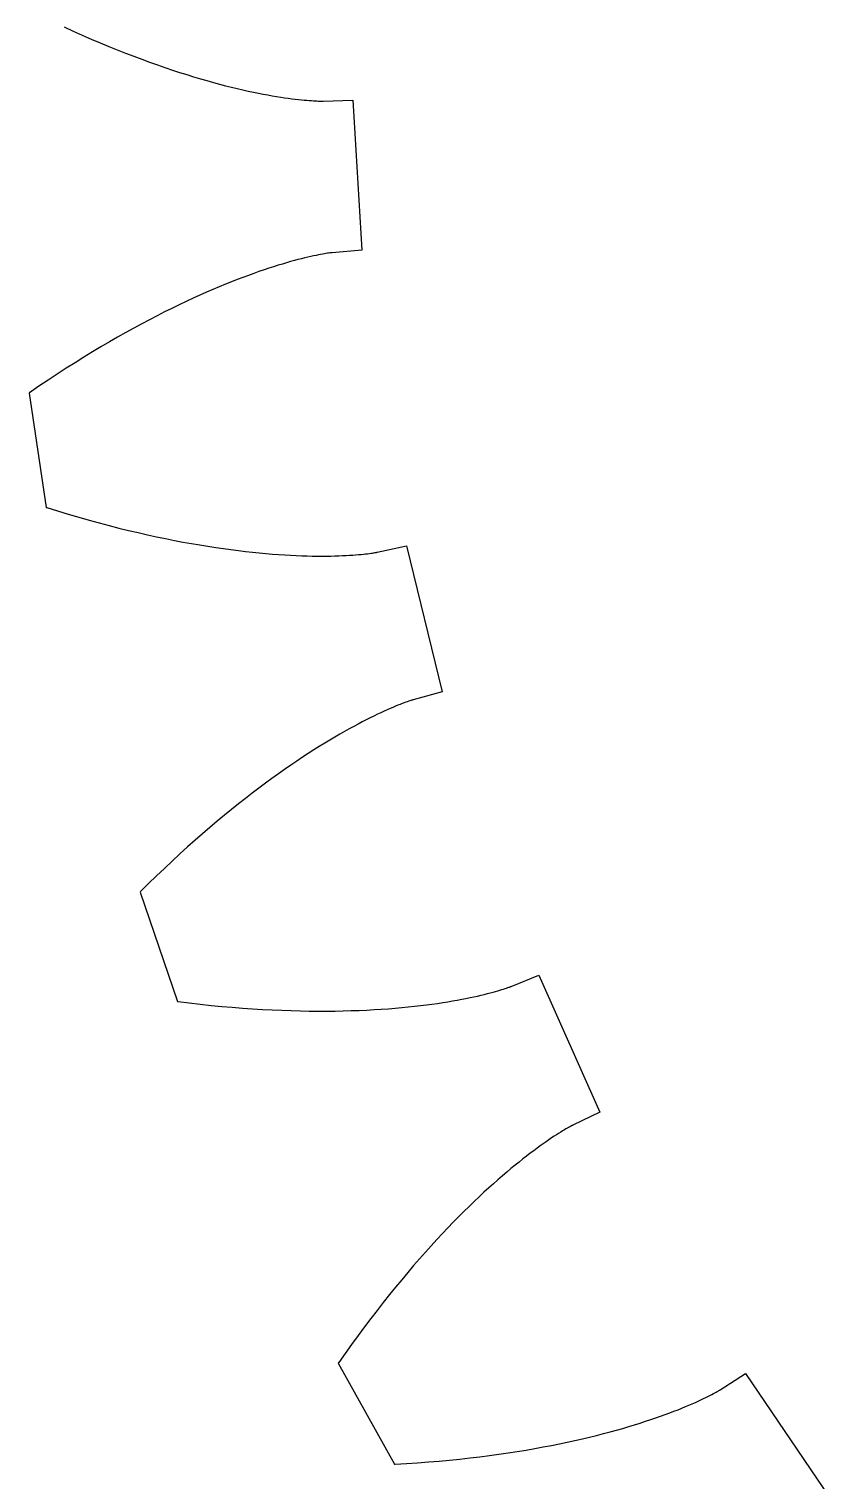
# Model space of a CAD drawing. Header units: metres. Extents: x -37 to 37, y -37 to 36.9.
# Drawn here: x -36.69 to -26.29, y -18.89 to -0.05 of the extents above; entities that cross this region are included whole.
import ezdxf

# ---------------------------------------------------------------- set-up
doc = ezdxf.new("R2010")
doc.units = ezdxf.units.M
doc.layers.add('1', color=7, linetype='Continuous')

msp = doc.modelspace()

# ---------------------------------------------------------------- linework, layer by layer
at = {"layer": '1'}
for p, q in [((-36.236675, -0.018584), (-36.117062, -0.073202)), ((-36.117062, -0.073202), (-35.999264, -0.125755)), ((-35.999264, -0.125755), (-35.883308, -0.176277)), ((-35.883308, -0.176277), (-35.769218, -0.224804)), ((-35.769218, -0.224804), (-35.657024, -0.271374)), ((-35.657024, -0.271374), (-35.546749, -0.316024)), ((-35.546749, -0.316024), (-35.438423, -0.358789)), ((-35.438423, -0.358789), (-35.332058, -0.399709)), ((-35.332058, -0.399709), (-35.227692, -0.43882)), ((-35.227692, -0.43882), (-35.125336, -0.47616)), ((-35.125336, -0.47616), (-35.025021, -0.511767)), ((-35.025021, -0.511767), (-34.926762, -0.545681)), ((-34.926762, -0.545681), (-34.830593, -0.57794)), ((-34.830593, -0.57794), (-34.736523, -0.608582)), ((-34.736523, -0.608582), (-34.644581, -0.637648)), ((-34.644581, -0.637648), (-34.554779, -0.665176)), ((-34.554779, -0.665176), (-34.467144, -0.691206)), ((-34.467144, -0.691206), (-34.381691, -0.715778)), ((-34.381691, -0.715778), (-34.298439, -0.738933)), ((-34.298439, -0.738933), (-34.217407, -0.76071)), ((-34.217407, -0.76071), (-34.138618, -0.781151)), ((-34.138618, -0.781151), (-34.06208, -0.800295)), ((-34.06208, -0.800295), (-33.987812, -0.818184)), ((-33.987812, -0.818184), (-33.915829, -0.834859)), ((-33.915829, -0.834859), (-33.846153, -0.850362)), ((-33.846153, -0.850362), (-33.77879, -0.864733)), ((-33.77879, -0.864733), (-33.713757, -0.878015)), ((-33.713757, -0.878015), (-33.651073, -0.890249)), ((-33.651073, -0.890249), (-33.590744, -0.901478)), ((-33.590744, -0.901478), (-33.532787, -0.911743)), ((-33.532787, -0.911743), (-33.477215, -0.921086)), ((-33.477215, -0.921086), (-33.424034, -0.929551)), ((-33.424034, -0.929551), (-33.373257, -0.937179)), ((-33.373257, -0.937179), (-33.324898, -0.944013)), ((-33.324898, -0.944013), (-33.278961, -0.950096)), ((-33.278961, -0.950096), (-33.235462, -0.955472)), ((-33.235462, -0.955472), (-33.194401, -0.960182)), ((-33.194401, -0.960182), (-33.155796, -0.964269)), ((-33.155796, -0.964269), (-33.119648, -0.967779)), ((-33.119648, -0.967779), (-33.085968, -0.970752)), ((-33.085968, -0.970752), (-33.054756, -0.973233)), ((-33.054756, -0.973233), (-33.026028, -0.975265)), ((-33.026028, -0.975265), (-32.999779, -0.976891)), ((-32.999779, -0.976891), (-32.976021, -0.978156)), ((-32.976021, -0.978156), (-32.95475, -0.979102)), ((-32.95475, -0.979102), (-32.935974, -0.979773)), ((-32.935974, -0.979773), (-32.919701, -0.980212)), ((-32.919701, -0.980212), (-32.905926, -0.980465)), ((-32.905926, -0.980465), (-32.894657, -0.980573)), ((-32.894657, -0.980573), (-32.885891, -0.980581)), ((-32.885891, -0.980581), (-32.879631, -0.980533)), ((-32.879631, -0.980533), (-32.874622, -0.980442)), ((-32.874622, -0.980442), (-32.485554, -0.968839)), ((-32.485554, -0.968839), (-32.369164, -2.913292)), ((-33.071915, -3.006446), (-33.112122, -3.016021)), ((-33.034073, -2.997782), (-33.071915, -3.006446)), ((-32.998604, -2.989986), (-33.034073, -2.997782)), ((-32.965519, -2.983016), (-32.998604, -2.989986)), ((-32.934826, -2.97683), (-32.965519, -2.983016)), ((-32.906544, -2.971385), (-32.934826, -2.97683)), ((-32.880676, -2.966639), (-32.906544, -2.971385)), ((-32.857235, -2.962549), (-32.880676, -2.966639)), ((-32.836231, -2.959073), (-32.857235, -2.962549)), ((-32.817673, -2.956167), (-32.836231, -2.959073)), ((-32.801567, -2.953789), (-32.817673, -2.956167)), ((-32.787922, -2.951895), (-32.801567, -2.953789)), ((-32.776745, -2.950444), (-32.787922, -2.951895)), ((-32.768044, -2.94939), (-32.776745, -2.950444)), ((-32.761818, -2.948691), (-32.768044, -2.94939)), ((-32.756836, -2.948184), (-32.761818, -2.948691)), ((-32.369164, -2.913292), (-32.756836, -2.948184)), ((-33.70591, -3.193229), (-33.773239, -3.216933)), ((-33.640747, -3.170925), (-33.70591, -3.193229)), ((-33.577759, -3.14998), (-33.640747, -3.170925)), ((-33.516983, -3.130356), (-33.577759, -3.14998)), ((-33.458427, -3.112011), (-33.516983, -3.130356)), ((-33.402107, -3.094906), (-33.458427, -3.112011)), ((-33.348045, -3.078999), (-33.402107, -3.094906)), ((-33.296253, -3.064251), (-33.348045, -3.078999)), ((-33.24675, -3.050621), (-33.296253, -3.064251)), ((-33.199551, -3.038066), (-33.24675, -3.050621)), ((-33.154667, -3.026546), (-33.199551, -3.038066)), ((-33.112122, -3.016021), (-33.154667, -3.026546)), ((-34.221569, -3.390736), (-34.303482, -3.425327)), ((-34.141678, -3.357816), (-34.221569, -3.390736)), ((-34.063824, -3.326528), (-34.141678, -3.357816)), ((-33.988033, -3.296834), (-34.063824, -3.326528)), ((-33.914326, -3.268697), (-33.988033, -3.296834)), ((-33.84272, -3.242076), (-33.914326, -3.268697)), ((-33.773239, -3.216933), (-33.84272, -3.242076)), ((-34.561081, -3.539495), (-34.650826, -3.58114)), ((-34.473263, -3.499669), (-34.561081, -3.539495)), ((-34.38739, -3.461625), (-34.473263, -3.499669)), ((-34.303482, -3.425327), (-34.38739, -3.461625)), ((-35.028492, -3.766637), (-35.127449, -3.817919)), ((-34.93132, -3.717354), (-35.028492, -3.766637)), ((-34.835972, -3.670033), (-34.93132, -3.717354)), ((-34.742462, -3.624641), (-34.835972, -3.670033)), ((-34.650826, -3.58114), (-34.742462, -3.624641)), ((-35.330627, -3.926617), (-35.434788, -3.984102)), ((-35.228172, -3.871234), (-35.330627, -3.926617)), ((-35.127449, -3.817919), (-35.228172, -3.871234)), ((-35.648109, -4.105514), (-35.75721, -4.169508)), ((-35.540623, -4.043723), (-35.648109, -4.105514)), ((-35.434788, -3.984102), (-35.540623, -4.043723)), ((-35.980141, -4.304234), (-36.093914, -4.375032)), ((-35.867901, -4.235737), (-35.980141, -4.304234)), ((-35.75721, -4.169508), (-35.867901, -4.235737)), ((-36.209175, -4.448161), (-36.325897, -4.523654)), ((-36.093914, -4.375032), (-36.209175, -4.448161)), ((-36.563595, -4.681853), (-36.684498, -4.764619)), ((-36.44405, -4.601541), (-36.563595, -4.681853)), ((-36.325897, -4.523654), (-36.44405, -4.601541)), ((-36.684498, -4.764619), (-36.691322, -4.769377)), ((-36.691322, -4.769377), (-36.467682, -6.253659)), ((-36.467682, -6.253659), (-36.459759, -6.256195)), ((-36.459759, -6.256195), (-36.319836, -6.299661)), ((-36.319836, -6.299661), (-36.181931, -6.341183)), ((-36.181931, -6.341183), (-36.046078, -6.380798)), ((-36.046078, -6.380798), (-35.912292, -6.418546)), ((-35.912292, -6.418546), (-35.780598, -6.454466)), ((-35.780598, -6.454466), (-35.65102, -6.488598)), ((-35.65102, -6.488598), (-35.523575, -6.520981)), ((-35.523575, -6.520981), (-35.398285, -6.551655)), ((-35.398285, -6.551655), (-35.275173, -6.58066)), ((-35.275173, -6.58066), (-35.154251, -6.608037)), ((-35.154251, -6.608037), (-35.035545, -6.633825)), ((-35.035545, -6.633825), (-34.919071, -6.658067)), ((-34.919071, -6.658067), (-34.804848, -6.680802)), ((-34.804848, -6.680802), (-34.692886, -6.702072)), ((-34.692886, -6.702072), (-34.58321, -6.721919)), ((-34.58321, -6.721919), (-34.475834, -6.740383)), ((-34.475834, -6.740383), (-34.370773, -6.757506)), ((-34.370773, -6.757506), (-34.26804, -6.77333)), ((-34.26804, -6.77333), (-34.167656, -6.787899)), ((-32.171249, -6.83468), (-31.790504, -6.753793)), ((-31.790504, -6.753793), (-31.328789, -8.646215)), ((-34.167656, -6.787899), (-34.069626, -6.801251)), ((-34.069626, -6.801251), (-33.973972, -6.813433)), ((-33.973972, -6.813433), (-33.880699, -6.824484)), ((-33.880699, -6.824484), (-33.789822, -6.834448)), ((-33.789822, -6.834448), (-33.701355, -6.843367)), ((-33.701355, -6.843367), (-33.615307, -6.851285)), ((-33.615307, -6.851285), (-33.531689, -6.858243)), ((-33.531689, -6.858243), (-33.450516, -6.864286)), ((-33.450516, -6.864286), (-33.371788, -6.869457)), ((-33.371788, -6.869457), (-33.295521, -6.873797)), ((-33.295521, -6.873797), (-33.221718, -6.877352)), ((-33.221718, -6.877352), (-33.150391, -6.880164)), ((-33.150391, -6.880164), (-33.081547, -6.882277)), ((-33.081547, -6.882277), (-33.015186, -6.883733)), ((-33.015186, -6.883733), (-32.951328, -6.884578)), ((-32.951328, -6.884578), (-32.889961, -6.884854)), ((-32.889961, -6.884854), (-32.831104, -6.884605)), ((-32.831104, -6.884605), (-32.774754, -6.883875)), ((-32.774754, -6.883875), (-32.720917, -6.882708)), ((-32.720917, -6.882708), (-32.669594, -6.881147)), ((-32.669594, -6.881147), (-32.620792, -6.879237)), ((-32.620792, -6.879237), (-32.574509, -6.87702)), ((-32.574509, -6.87702), (-32.530746, -6.874542)), ((-32.530746, -6.874542), (-32.489506, -6.871844)), ((-32.489506, -6.871844), (-32.45079, -6.868973)), ((-32.45079, -6.868973), (-32.4146, -6.865972)), ((-32.4146, -6.865972), (-32.380928, -6.862883)), ((-32.380928, -6.862883), (-32.349773, -6.859751)), ((-32.349773, -6.859751), (-32.321144, -6.856621)), ((-32.321144, -6.856621), (-32.295029, -6.853534)), ((-32.295029, -6.853534), (-32.271423, -6.850536)), ((-32.271423, -6.850536), (-32.250328, -6.847669)), ((-32.250328, -6.847669), (-32.231735, -6.844976)), ((-32.231735, -6.844976), (-32.215641, -6.842504)), ((-32.215641, -6.842504), (-32.202045, -6.840292)), ((-32.202045, -6.840292), (-32.190937, -6.838387)), ((-32.190937, -6.838387), (-32.182312, -6.83683)), ((-32.182312, -6.83683), (-32.176159, -6.835664)), ((-32.176159, -6.835664), (-32.171249, -6.83468)), ((-31.328789, -8.646215), (-31.704002, -8.749768)), ((-31.967928, -8.848072), (-32.003616, -8.863355)), ((-31.93442, -8.834068), (-31.967928, -8.848072)), ((-31.903111, -8.821302), (-31.93442, -8.834068)), ((-31.874016, -8.809735), (-31.903111, -8.821302)), ((-31.84716, -8.799328), (-31.874016, -8.809735)), ((-31.822557, -8.79004), (-31.84716, -8.799328)), ((-31.800224, -8.78183), (-31.822557, -8.79004)), ((-31.780176, -8.774659), (-31.800224, -8.78183)), ((-31.762434, -8.768486), (-31.780176, -8.774659)), ((-31.747011, -8.76327), (-31.762434, -8.768486)), ((-31.733925, -8.75897), (-31.747011, -8.76327)), ((-31.723186, -8.755547), (-31.733925, -8.75897)), ((-31.714811, -8.752955), (-31.723186, -8.755547)), ((-31.708815, -8.751157), (-31.714811, -8.752955)), ((-31.704002, -8.749768), (-31.708815, -8.751157)), ((-32.365067, -9.036237), (-32.419407, -9.064742)), ((-32.312706, -9.00935), (-32.365067, -9.036237)), ((-32.262352, -8.984046), (-32.312706, -9.00935)), ((-32.214024, -8.960287), (-32.262352, -8.984046)), ((-32.167751, -8.938036), (-32.214024, -8.960287)), ((-32.123554, -8.917256), (-32.167751, -8.938036)), ((-32.081448, -8.897907), (-32.123554, -8.917256)), ((-32.041466, -8.879953), (-32.081448, -8.897907)), ((-32.003616, -8.863355), (-32.041466, -8.879953)), ((-32.656086, -9.195684), (-32.719959, -9.232829)), ((-32.59407, -9.160339), (-32.656086, -9.195684)), ((-32.533936, -9.126759), (-32.59407, -9.160339)), ((-32.4757, -9.094903), (-32.533936, -9.126759)), ((-32.419407, -9.064742), (-32.4757, -9.094903)), ((-32.993446, -9.40009), (-33.066177, -9.446747)), ((-32.922428, -9.355404), (-32.993446, -9.40009)), ((-32.853157, -9.312654), (-32.922428, -9.355404)), ((-32.78566, -9.271809), (-32.853157, -9.312654)), ((-32.719959, -9.232829), (-32.78566, -9.271809)), ((-33.294376, -9.598871), (-33.373669, -9.653737)), ((-33.216671, -9.546105), (-33.294376, -9.598871)), ((-33.140594, -9.495408), (-33.216671, -9.546105)), ((-33.066177, -9.446747), (-33.140594, -9.495408)), ((-33.53693, -9.769901), (-33.620834, -9.831262)), ((-33.454536, -9.710738), (-33.53693, -9.769901)), ((-33.373669, -9.653737), (-33.454536, -9.710738)), ((-33.793011, -9.960689), (-33.881222, -10.028816)), ((-33.706203, -9.894847), (-33.793011, -9.960689)), ((-33.620834, -9.831262), (-33.706203, -9.894847)), ((-34.061722, -10.172046), (-34.153946, -10.247206)), ((-33.970806, -10.099258), (-34.061722, -10.172046)), ((-33.881222, -10.028816), (-33.970806, -10.099258)), ((-34.247437, -10.324767), (-34.342159, -10.404757)), ((-34.153946, -10.247206), (-34.247437, -10.324767)), ((-34.438084, -10.487203), (-34.535168, -10.572132)), ((-34.342159, -10.404757), (-34.438084, -10.487203)), ((-34.633377, -10.659571), (-34.732677, -10.749545)), ((-34.535168, -10.572132), (-34.633377, -10.659571)), ((-34.833031, -10.84208), (-34.934399, -10.937201)), ((-34.732677, -10.749545), (-34.833031, -10.84208)), ((-35.036743, -11.034933), (-35.140026, -11.1353)), ((-34.934399, -10.937201), (-35.036743, -11.034933)), ((-35.244209, -11.238325), (-35.250072, -11.244224)), ((-35.250072, -11.244224), (-34.764999, -12.664721)), ((-35.140026, -11.1353), (-35.244209, -11.238325)), ((-30.433865, -12.469247), (-30.073683, -12.321674)), ((-30.073683, -12.321674), (-29.281479, -14.101241)), ((-31.018888, -12.625412), (-30.966124, -12.61465)), ((-30.966124, -12.61465), (-30.915905, -12.603951)), ((-30.915905, -12.603951), (-30.868229, -12.593356)), ((-30.868229, -12.593356), (-30.823084, -12.582911)), ((-30.823084, -12.582911), (-30.78047, -12.572659)), ((-30.78047, -12.572659), (-30.740374, -12.562641)), ((-30.740374, -12.562641), (-30.702793, -12.552903)), ((-30.702793, -12.552903), (-30.667717, -12.543488)), ((-30.667717, -12.543488), (-30.635139, -12.534436)), ((-30.635139, -12.534436), (-30.605047, -12.525792)), ((-30.605047, -12.525792), (-30.577435, -12.5176)), ((-30.577435, -12.5176), (-30.55229, -12.5099)), ((-30.55229, -12.5099), (-30.5296, -12.502735)), ((-30.5296, -12.502735), (-30.509354, -12.496146)), ((-30.509354, -12.496146), (-30.491541, -12.490178)), ((-30.491541, -12.490178), (-30.476149, -12.484871)), ((-30.476149, -12.484871), (-30.463165, -12.480268)), ((-30.463165, -12.480268), (-30.452578, -12.47641)), ((-30.452578, -12.47641), (-30.444366, -12.473337)), ((-30.444366, -12.473337), (-30.438522, -12.471092)), ((-30.438522, -12.471092), (-30.433865, -12.469247)), ((-34.764999, -12.664721), (-34.756752, -12.665802)), ((-34.756752, -12.665802), (-34.611313, -12.683585)), ((-34.611313, -12.683585), (-34.468212, -12.699816)), ((-34.468212, -12.699816), (-34.327469, -12.714537)), ((-34.327469, -12.714537), (-34.189095, -12.72779)), ((-34.189095, -12.72779), (-34.053104, -12.739618)), ((-34.053104, -12.739618), (-33.91951, -12.750064)), ((-33.91951, -12.750064), (-33.788334, -12.759171)), ((-33.788334, -12.759171), (-33.65958, -12.76698)), ((-33.65958, -12.76698), (-33.533264, -12.773536)), ((-33.533264, -12.773536), (-33.409401, -12.778882)), ((-33.409401, -12.778882), (-33.287994, -12.78306)), ((-33.287994, -12.78306), (-33.169064, -12.786115)), ((-33.169064, -12.786115), (-33.052616, -12.788089)), ((-33.052616, -12.788089), (-32.93866, -12.789026)), ((-32.93866, -12.789026), (-32.827202, -12.788971)), ((-32.827202, -12.788971), (-32.718254, -12.787965)), ((-32.718254, -12.787965), (-32.611824, -12.786054)), ((-32.611824, -12.786054), (-32.507915, -12.78328)), ((-32.507915, -12.78328), (-32.406544, -12.77969)), ((-32.406544, -12.77969), (-32.307701, -12.775324)), ((-32.307701, -12.775324), (-32.211411, -12.77023)), ((-32.211411, -12.77023), (-32.117664, -12.764449)), ((-32.117664, -12.764449), (-32.02647, -12.758026)), ((-32.02647, -12.758026), (-31.93783, -12.751005)), ((-31.93783, -12.751005), (-31.851753, -12.743431)), ((-31.851753, -12.743431), (-31.768236, -12.735348)), ((-31.768236, -12.735348), (-31.687286, -12.7268)), ((-31.687286, -12.7268), (-31.608904, -12.717831)), ((-31.608904, -12.717831), (-31.533085, -12.708482)), ((-31.533085, -12.708482), (-31.459833, -12.698801)), ((-31.459833, -12.698801), (-31.389153, -12.688832)), ((-31.389153, -12.688832), (-31.321037, -12.678618)), ((-31.321037, -12.678618), (-31.255482, -12.668202)), ((-31.255482, -12.668202), (-31.192497, -12.657631)), ((-31.192497, -12.657631), (-31.132071, -12.646946)), ((-31.132071, -12.646946), (-31.074203, -12.636191)), ((-31.074203, -12.636191), (-31.018888, -12.625412)), ((-29.281479, -14.101241), (-29.632172, -14.270126)), ((-29.702677, -14.308219), (-29.721123, -14.318854)), ((-29.686321, -14.298977), (-29.702677, -14.308219)), ((-29.672079, -14.291091), (-29.686321, -14.298977)), ((-29.659969, -14.284524), (-29.672079, -14.291091)), ((-29.650017, -14.279238), (-29.659969, -14.284524)), ((-29.642239, -14.275193), (-29.650017, -14.279238)), ((-29.636658, -14.272352), (-29.642239, -14.275193)), ((-29.632172, -14.270126), (-29.636658, -14.272352)), ((-29.9771, -14.483281), (-30.015074, -14.509837)), ((-29.940966, -14.458476), (-29.9771, -14.483281)), ((-29.906689, -14.435386), (-29.940966, -14.458476)), ((-29.874302, -14.413977), (-29.906689, -14.435386)), ((-29.843834, -14.394215), (-29.874302, -14.413977)), ((-29.815308, -14.376064), (-29.843834, -14.394215)), ((-29.788744, -14.359488), (-29.815308, -14.376064)), ((-29.764179, -14.344452), (-29.788744, -14.359488)), ((-29.741631, -14.33092), (-29.764179, -14.344452)), ((-29.721123, -14.318854), (-29.741631, -14.33092)), ((-30.231461, -14.670029), (-30.279839, -14.70778)), ((-30.184744, -14.634226), (-30.231461, -14.670029)), ((-30.139717, -14.600337), (-30.184744, -14.634226)), ((-30.096409, -14.568331), (-30.139717, -14.600337)), ((-30.054852, -14.538175), (-30.096409, -14.568331)), ((-30.015074, -14.509837), (-30.054852, -14.538175)), ((-30.489332, -14.878879), (-30.545547, -14.926831)), ((-30.434626, -14.833028), (-30.489332, -14.878879)), ((-30.381453, -14.789248), (-30.434626, -14.833028)), ((-30.329844, -14.747508), (-30.381453, -14.789248)), ((-30.279839, -14.70778), (-30.329844, -14.747508)), ((-30.662352, -15.029157), (-30.722878, -15.083589)), ((-30.603233, -14.976915), (-30.662352, -15.029157)), ((-30.545547, -14.926831), (-30.603233, -14.976915)), ((-30.912539, -15.260298), (-30.97834, -15.323764)), ((-30.848005, -15.199131), (-30.912539, -15.260298)), ((-30.784773, -15.140237), (-30.848005, -15.199131)), ((-30.722878, -15.083589), (-30.784773, -15.140237)), ((-31.045372, -15.389556), (-31.113596, -15.4577)), ((-30.97834, -15.323764), (-31.045372, -15.389556)), ((-31.253492, -15.601149), (-31.32509, -15.676504)), ((-31.182985, -15.528224), (-31.253492, -15.601149)), ((-31.113596, -15.4577), (-31.182985, -15.528224)), ((-31.397734, -15.754311), (-31.47139, -15.834594)), ((-31.32509, -15.676504), (-31.397734, -15.754311)), ((-31.621584, -16.002684), (-31.698046, -16.090536)), ((-31.546019, -15.917377), (-31.621584, -16.002684)), ((-31.47139, -15.834594), (-31.546019, -15.917377)), ((-31.775366, -16.180954), (-31.853504, -16.273962)), ((-31.698046, -16.090536), (-31.775366, -16.180954)), ((-31.932425, -16.369581), (-32.012081, -16.467829)), ((-31.853504, -16.273962), (-31.932425, -16.369581)), ((-32.092442, -16.568729), (-32.173462, -16.672298)), ((-32.012081, -16.467829), (-32.092442, -16.568729)), ((-32.173462, -16.672298), (-32.2551, -16.778557)), ((-32.337318, -16.887524), (-32.420071, -16.999216)), ((-32.2551, -16.778557), (-32.337318, -16.887524)), ((-32.503319, -17.113651), (-32.587021, -17.230848)), ((-32.420071, -16.999216), (-32.503319, -17.113651)), ((-32.587021, -17.230848), (-32.671135, -17.350821)), ((-32.671135, -17.350821), (-32.67585, -17.357672)), ((-32.67585, -17.357672), (-31.944931, -18.668724)), ((-27.718306, -17.703039), (-27.390263, -17.493525)), ((-27.390263, -17.493525), (-26.293037, -19.103043)), ((-27.735437, -17.713427), (-27.727909, -17.708939)), ((-27.727909, -17.708939), (-27.722559, -17.705685)), ((-27.722559, -17.705685), (-27.718306, -17.703039)), ((-28.123529, -17.902712), (-28.080975, -17.884375)), ((-28.080975, -17.884375), (-28.040876, -17.866678)), ((-28.040876, -17.866678), (-28.003212, -17.849661)), ((-28.003212, -17.849661), (-27.967974, -17.833368)), ((-27.967974, -17.833368), (-27.935144, -17.817842)), ((-27.935144, -17.817842), (-27.904707, -17.80312)), ((-27.904707, -17.80312), (-27.87664, -17.78924)), ((-27.87664, -17.78924), (-27.850935, -17.776249)), ((-27.850935, -17.776249), (-27.827568, -17.764183)), ((-27.827568, -17.764183), (-27.806522, -17.753082)), ((-27.806522, -17.753082), (-27.787779, -17.742985)), ((-27.787779, -17.742985), (-27.771317, -17.733932)), ((-27.771317, -17.733932), (-27.75712, -17.725962)), ((-27.75712, -17.725962), (-27.745169, -17.719114)), ((-27.745169, -17.719114), (-27.735437, -17.713427)), ((-28.619032, -18.089668), (-28.553835, -18.067457)), ((-28.553835, -18.067457), (-28.491194, -18.045502)), ((-28.491194, -18.045502), (-28.43111, -18.023855)), ((-28.43111, -18.023855), (-28.373562, -18.00255)), ((-28.373562, -18.00255), (-28.318544, -17.981636)), ((-28.318544, -17.981636), (-28.266045, -17.961153)), ((-28.266045, -17.961153), (-28.216049, -17.941143)), ((-28.216049, -17.941143), (-28.168549, -17.921648)), ((-28.168549, -17.921648), (-28.123529, -17.902712)), ((-29.322334, -18.294151), (-29.233751, -18.271547)), ((-29.233751, -18.271547), (-29.147791, -18.248812)), ((-29.147791, -18.248812), (-29.064449, -18.22599)), ((-29.064449, -18.22599), (-28.983719, -18.203125)), ((-28.983719, -18.203125), (-28.905596, -18.18026)), ((-28.905596, -18.18026), (-28.830074, -18.157438)), ((-28.830074, -18.157438), (-28.757143, -18.134703)), ((-28.757143, -18.134703), (-28.686796, -18.112097)), ((-28.686796, -18.112097), (-28.619032, -18.089668)), ((-30.125748, -18.464928), (-30.016092, -18.444971)), ((-30.016092, -18.444971), (-29.909073, -18.424528)), ((-29.909073, -18.424528), (-29.804695, -18.403645)), ((-29.804695, -18.403645), (-29.702951, -18.38236)), ((-29.702951, -18.38236), (-29.603849, -18.360727)), ((-29.603849, -18.360727), (-29.507378, -18.338783)), ((-29.507378, -18.338783), (-29.413544, -18.316578)), ((-29.413544, -18.316578), (-29.322334, -18.294151)), ((-31.790348, -18.659845), (-31.64665, -18.650263)), ((-31.64665, -18.650263), (-31.505539, -18.639616)), ((-31.505539, -18.639616), (-31.36702, -18.627949)), ((-31.36702, -18.627949), (-31.231104, -18.615305)), ((-31.231104, -18.615305), (-31.097792, -18.601728)), ((-31.097792, -18.601728), (-30.967098, -18.587267)), ((-30.967098, -18.587267), (-30.839018, -18.57196)), ((-30.839018, -18.57196), (-30.713564, -18.555857)), ((-30.713564, -18.555857), (-30.590734, -18.539)), ((-30.590734, -18.539), (-30.470535, -18.521433)), ((-30.470535, -18.521433), (-30.35297, -18.503202)), ((-30.35297, -18.503202), (-30.238041, -18.484354)), ((-30.238041, -18.484354), (-30.125748, -18.464928)), ((-31.944931, -18.668724), (-31.936625, -18.668316)), ((-31.936625, -18.668316), (-31.790348, -18.659845))]:
    msp.add_line(p, q, dxfattribs=at)

doc.saveas('drawing.dxf')
